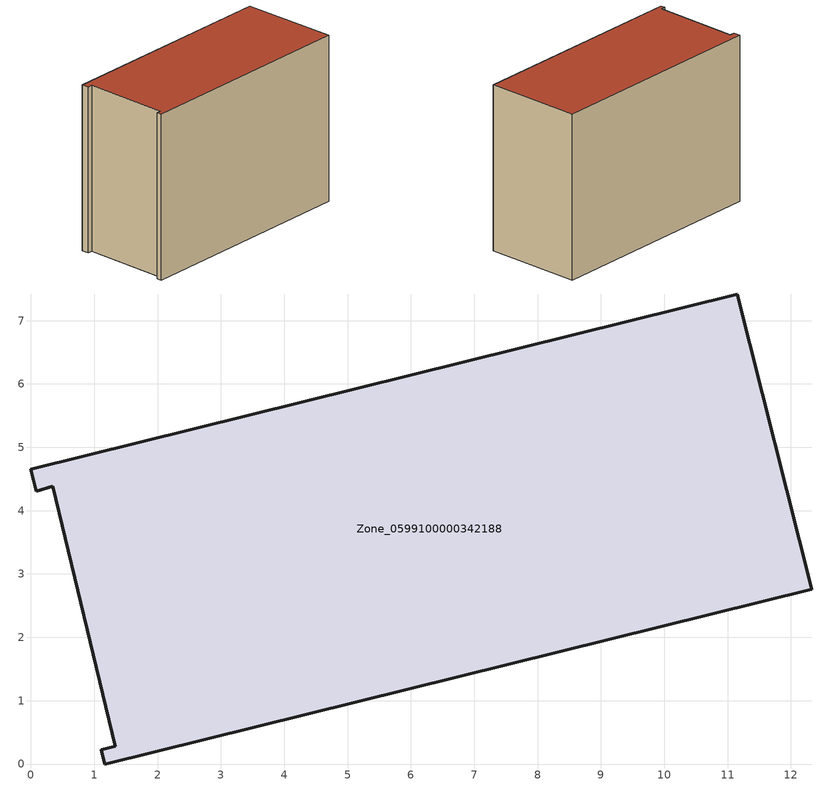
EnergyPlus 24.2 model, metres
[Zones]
Zone_0599100000342188
 floor ground (C_G): 1.11,0.23 1.33,0.28 0.34,4.38 0.09,4.31 0,4.65 11.15,7.42 12.33,2.76 1.17,0 z0
 wall outside (C_F): 1.17,0 12.33,2.76 11.15,7.42 0,4.65 0.09,4.31 0.34,4.38 1.33,0.28 1.11,0.23 1.17,0 z0:8.35
 roof outside (C_R): 1.33,0.28 1.11,0.23 1.17,0 12.33,2.76 11.15,7.42 0,4.65 0.09,4.31 0.34,4.38 z8.35
[BUILDING]
Pand.0599100000342188: North Axis=0; Terrain=City; Loads Convergence Tolerance Value=0.04; Temperature Convergence Tolerance Value=0.4; Solar Distribution=FullExterior; Maximum Number of Warmup Days=25; Minimum Number of Warmup Days=1
[Site:Location]
Rotterdam.The.Hague.AP_ZH_NLD Design_Conditions: Latitude=51.96; Longitude=4.45; Time Zone=1; Elevation=-4.5
[SITE:GROUNDTEMPERATURE:BUILDINGSURFACE]
18, 18, 18, 18, 18, 18, 18, 18, 18, 18, 18, 18
[MATERIAL] Thermal Absorptance=0.9; Solar Absorptance=0.7; Visible Absorptance=0.7
Name | Roughness | Thickness | Conductivity | Density | Specific Heat
G.TI.1992-2005 | MediumSmooth | 0.15 | 0.06 | 540 | 1210
F.TI.1992-2005 | Rough | 0.3 | 0.12 | 1920 | 840
R.TI.1992-2005 | MediumRough | 0.2 | 0.08 | 1500 | 1000
[CONSTRUCTION]
C_G: G.TI.1992-2005
C_F: F.TI.1992-2005
C_R: R.TI.1992-2005
[ZONE]
Zone_0599100000342188: Type=1; Multiplier=1; Ceiling Height=Autocalculate; Volume=Autocalculate; Floor Area=autocalculate; Part of Total Floor Area=Yes
[ZONEINFILTRATION:DESIGNFLOWRATE]
Infil_Zone_0599100000342188: Zone or ZoneList or Space or SpaceList=Zone_0599100000342188; Schedule=AlwaysOn; Design Flow Rate Calculation Method=Flow/Area; Flow Rate per Floor Area=0.0015; Constant Term Coefficient=1; Temperature Term Coefficient=0; Velocity Term Coefficient=0; Velocity Squared Term Coefficient=0
[HVACTEMPLATE:ZONE:IDEALLOADSAIRSYSTEM]
Zone_0599100000342188: Maximum Heating Supply Air Temperature=50; Minimum Cooling Supply Air Temperature=13; Maximum Heating Supply Air Humidity Ratio=0.0156; Minimum Cooling Supply Air Humidity Ratio=0.0077; Heating Limit=NoLimit; Cooling Limit=NoLimit; Dehumidification Control Type=ConstantSensibleHeatRatio; Cooling Sensible Heat Ratio=0.7; Dehumidification Setpoint=60; Humidification Control Type=None; Humidification Setpoint=30; Outdoor Air Method=None; Outdoor Air Flow Rate per Person=0.00944; Outdoor Air Flow Rate per Zone Floor Area=0; Outdoor Air Flow Rate per Zone=0; Demand Controlled Ventilation Type=None; Outdoor Air Economizer Type=NoEconomizer; Heat Recovery Type=None; Sensible Heat Recovery Effectiveness=0.7; Latent Heat Recovery Effectiveness=0.65
[ZONECONTROL:THERMOSTAT]
ThermostatControl_Zone_0599100000342188: Zone or ZoneList=Zone_0599100000342188; Control Type Schedule=DualSetpointControlType; Control 1=Thermostat_Zone_0599100000342188; Temperature Difference Between Cutout And Setpoint=0
[THERMOSTATSETPOINT:DUALSETPOINT]
Thermostat_Zone_0599100000342188: Heating Setpoint Temperature Schedule=HeatingSetpoint_Zone_0599100000342188; Cooling Setpoint Temperature Schedule=CoolingSetpoint_Zone_0599100000342188
[SCHEDULE:COMPACT]
HeatingSetpoint_Zone_0599100000342188: Through: 12/31, For: AllDays, Until: 24:00, 21
CoolingSetpoint_Zone_0599100000342188: Through: 12/31, For: AllDays, Until: 24:00, 24
DualSetpointControlType: Through: 12/31, For: AllDays, Until: 24:00, 4
AlwaysOn: Through: 12/31, For: AllDays, Until: 24:00, 1
